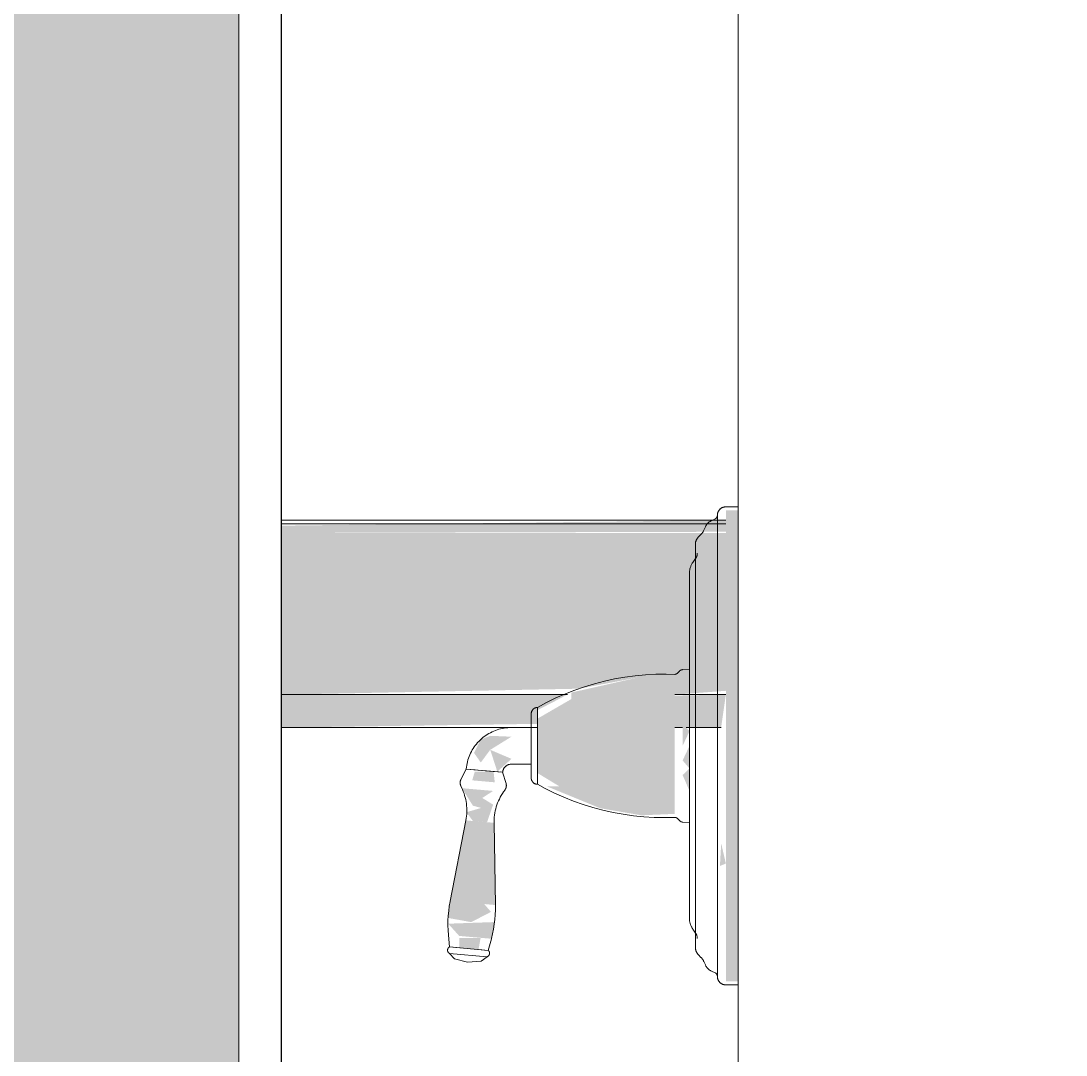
# Model space of a CAD drawing. Header units: inches. Extents: x -23034 to -8448, y -290 to 853.
# Drawn here: x -18812.14 to -18796.84, y 43.47 to 58.61 of the extents above; entities that cross this region are included whole.
import ezdxf

# ---------------------------------------------------------------- set-up
doc = ezdxf.new("R2010")
doc.units = ezdxf.units.IN
doc.header["$MEASUREMENT"] = 0
for name, color, linetype, lineweight in [('A-WALL', 113, 'Continuous', 9), ('A-WALL-PATT', 111, 'Continuous', 25), ('I-WALL', 2, 'Continuous', 9), ('P-SANR-FIXT', 6, 'Continuous', 9), ('S-BEAM', 12, 'Continuous', 9)]:
    doc.layers.add(name, color=color, linetype=linetype, lineweight=lineweight)

# ---------------------------------------------------------------- blocks, each defined once
blk = doc.blocks.new('Shower-Kohler-Devonshire-T396_4X - Oil Rubbed Bronze-V57-Section 8')
at = {"layer": 'P-SANR-FIXT'}
for points in [[(-25649.01, 48), (-25648.828, 48), (-25648.828, 51.447), (-25649.01, 51.447), (-25649.01, 48.413)], [(-25649.063, 49.187), (-25649.01, 49.723), (-25649.097, 49.759), (-25649.064, 49.197)], [(-25650.797, 48), (-25649.759, 48), (-25649.759, 48.996), (-25650.286, 49.003), (-25651.271, 48.781), (-25651.271, 48.686), (-25651.768, 48.398), (-25651.768, 48), (-25651.202, 48)], [(-25650.244, 46.983), (-25649.759, 47.004), (-25649.759, 48), (-25651.768, 48), (-25651.768, 47.602), (-25651.449, 47.408), (-25651.633, 47.408), (-25650.848, 47.086)], [(-25649.01, 44.553), (-25648.828, 44.553), (-25648.828, 48), (-25649.01, 48), (-25649.01, 44.969)], [(-25652.393, 47.466), (-25652.411, 47.626), (-25652.686, 47.623), (-25652.723, 47.495)], [(-25652.506, 46.882), (-25652.417, 47.139), (-25652.576, 47.237), (-25652.417, 47.34), (-25652.874, 47.38), (-25652.713, 47.124), (-25652.592, 47.091), (-25652.808, 47.028), (-25652.713, 46.9), (-25652.548, 46.886)], [(-25652.382, 45.669), (-25652.403, 46.873), (-25652.817, 46.909), (-25653.046, 45.727), (-25652.548, 45.684)], [(-25649.097, 46.241), (-25649.01, 46.277), (-25649.078, 46.571)], [(-25652.631, 45.018), (-25652.6, 45.189), (-25652.914, 45.189), (-25652.914, 45.043), (-25652.738, 45.027)]]:
    blk.add_hatch(color=50, dxfattribs=at).paths.add_polyline_path(points, flags=0)
h = blk.add_hatch(color=50, dxfattribs=at)
h.paths.add_polyline_path([(-25649.643, 48.328), (-25649.542, 48.43), (-25649.643, 48.656)], flags=0)
h.paths.add_polyline_path([(-25649.643, 48), (-25649.542, 48.215), (-25649.643, 48.328)], flags=0)
h = blk.add_hatch(color=50, dxfattribs=at)
h.paths.add_polyline_path([(-25652.459, 47.942), (-25652.149, 48.134), (-25652.459, 48.147), (-25652.598, 48.093), (-25652.696, 47.896), (-25652.598, 47.756), (-25652.494, 47.896)], flags=0)
h.paths.add_polyline_path([(-25652.356, 47.622), (-25652.149, 47.81), (-25652.459, 47.942), (-25652.393, 47.737)], flags=0)
h = blk.add_hatch(color=50, dxfattribs=at)
h.paths.add_polyline_path([(-25649.542, 47.339), (-25649.542, 47.669), (-25649.643, 47.573)], flags=0)
h.paths.add_polyline_path([(-25649.542, 47.669), (-25649.542, 48), (-25649.643, 47.786)], flags=0)
h = blk.add_hatch(color=50, dxfattribs=at)
h.paths.add_polyline_path([(-25652.738, 45.419), (-25652.448, 45.569), (-25652.548, 45.684), (-25653.046, 45.727), (-25653.077, 45.48), (-25652.88, 45.445)], flags=0)
h.paths.add_polyline_path([(-25652.443, 45.176), (-25652.395, 45.42), (-25653.075, 45.396), (-25652.914, 45.217), (-25652.6, 45.189)], flags=0)
at = {"layer": 'P-SANR-FIXT', "color": 250}
for p, q in [((-25648.828, 51.5), (-25649.01, 51.5)), ((-25649.168, 51.322), (-25649.222, 51.297)), ((-25649.31, 51.207), (-25649.331, 51.159)), ((-25649.374, 51.097), (-25649.412, 51.059)), ((-25649.453, 50.743), (-25649.493, 50.685)), ((-25649.542, 49.125), (-25649.643, 49.116)), ((-25649.691, 49.093), (-25649.723, 49.061)), ((-25651.768, 48), (-25651.768, 48.563)), ((-25651.859, 48.268), (-25652.149, 48.268)), ((-25651.859, 48), (-25651.859, 48.268)), ((-25651.859, 48.268), (-25651.859, 48)), ((-25651.859, 48), (-25651.859, 47.732)), ((-25651.859, 47.732), (-25651.859, 48)), ((-25651.768, 47.437), (-25651.768, 48)), ((-25649.542, 48), (-25649.542, 48)), ((-25649.542, 48), (-25649.542, 47.339)), ((-25652.811, 47.661), (-25652.889, 47.509)), ((-25652.811, 47.661), (-25652.678, 47.65)), ((-25652.356, 47.622), (-25652.811, 47.661)), ((-25652.678, 47.65), (-25652.811, 47.661)), ((-25652.811, 47.661), (-25652.278, 47.615)), ((-25652.411, 47.626), (-25652.356, 47.622)), ((-25652.278, 47.615), (-25652.411, 47.626)), ((-25652.313, 47.618), (-25652.277, 47.615)), ((-25652.277, 47.615), (-25652.313, 47.618)), ((-25652.228, 47.451), (-25652.278, 47.615)), ((-25652.149, 47.732), (-25651.859, 47.732)), ((-25652.89, 47.414), (-25652.874, 47.38)), ((-25652.264, 47.327), (-25652.243, 47.357)), ((-25652.817, 46.909), (-25653.046, 45.727)), ((-25652.382, 45.669), (-25652.403, 46.873)), ((-25649.723, 46.939), (-25649.691, 46.907)), ((-25649.643, 46.884), (-25649.542, 46.875)), ((-25649.493, 45.315), (-25649.453, 45.257)), ((-25653.072, 45.23), (-25653.056, 45.055)), ((-25652.489, 45.006), (-25652.443, 45.176)), ((-25652.914, 45.043), (-25653.056, 45.055)), ((-25653.056, 45.055), (-25652.489, 45.006)), ((-25652.489, 45.006), (-25652.631, 45.018)), ((-25652.506, 44.913), (-25653.056, 44.961)), ((-25653.056, 44.961), (-25652.506, 44.913)), ((-25649.412, 44.941), (-25649.374, 44.903)), ((-25649.331, 44.841), (-25649.31, 44.793)), ((-25649.222, 44.703), (-25649.168, 44.678)), ((-25649.01, 44.5), (-25648.828, 44.5))]:
    blk.add_line(p, q, dxfattribs=at)
at = {"layer": 'P-SANR-FIXT', "color": 250, "flags": 128}
for points in [[(-25649.134, 51.377), (-25649.134, 51.382), (-25649.133, 51.387), (-25649.133, 51.392), (-25649.132, 51.396), (-25649.131, 51.401), (-25649.13, 51.406), (-25649.129, 51.411), (-25649.127, 51.416), (-25649.126, 51.42), (-25649.124, 51.425), (-25649.122, 51.429), (-25649.12, 51.434), (-25649.117, 51.438), (-25649.115, 51.442), (-25649.112, 51.446), (-25649.109, 51.45), (-25649.106, 51.454), (-25649.103, 51.458), (-25649.1, 51.462), (-25649.096, 51.465), (-25649.093, 51.469), (-25649.089, 51.472), (-25649.085, 51.475), (-25649.081, 51.478), (-25649.077, 51.48), (-25649.073, 51.483), (-25649.069, 51.485), (-25649.064, 51.488), (-25649.06, 51.49), (-25649.055, 51.492), (-25649.05, 51.493), (-25649.046, 51.495), (-25649.041, 51.496), (-25649.036, 51.497), (-25649.031, 51.498), (-25649.027, 51.499), (-25649.022, 51.499), (-25649.017, 51.5), (-25649.012, 51.5), (-25649.01, 51.5)], [(-25649.31, 51.207), (-25649.307, 51.214), (-25649.303, 51.22), (-25649.3, 51.226), (-25649.296, 51.232), (-25649.292, 51.238), (-25649.288, 51.244), (-25649.283, 51.25), (-25649.278, 51.255), (-25649.273, 51.261), (-25649.268, 51.266), (-25649.263, 51.27), (-25649.257, 51.275), (-25649.252, 51.279), (-25649.246, 51.284), (-25649.24, 51.287), (-25649.233, 51.291), (-25649.227, 51.294), (-25649.222, 51.297)], [(-25649.168, 51.322), (-25649.166, 51.323), (-25649.164, 51.324), (-25649.162, 51.326), (-25649.16, 51.327), (-25649.158, 51.328), (-25649.156, 51.33), (-25649.154, 51.331), (-25649.152, 51.333), (-25649.151, 51.335), (-25649.149, 51.337), (-25649.147, 51.338), (-25649.146, 51.34), (-25649.145, 51.342), (-25649.143, 51.344), (-25649.142, 51.346), (-25649.141, 51.348), (-25649.14, 51.351), (-25649.139, 51.353), (-25649.138, 51.355), (-25649.137, 51.357), (-25649.136, 51.36), (-25649.136, 51.362), (-25649.135, 51.364), (-25649.135, 51.367), (-25649.134, 51.369), (-25649.134, 51.371), (-25649.134, 51.374), (-25649.134, 51.376), (-25649.134, 51.377)], [(-25649.134, 48), (-25649.134, 48.135), (-25649.134, 48.27), (-25649.134, 48.404), (-25649.134, 48.538), (-25649.134, 48.671), (-25649.134, 48.803), (-25649.134, 48.933), (-25649.134, 49.062), (-25649.134, 49.19), (-25649.134, 49.315), (-25649.134, 49.438), (-25649.134, 49.559), (-25649.134, 49.678), (-25649.134, 49.794), (-25649.134, 49.907), (-25649.134, 50.017), (-25649.134, 50.123), (-25649.134, 50.227), (-25649.134, 50.326), (-25649.134, 50.422), (-25649.134, 50.515), (-25649.134, 50.603), (-25649.134, 50.687), (-25649.134, 50.766), (-25649.134, 50.841), (-25649.134, 50.912), (-25649.134, 50.978), (-25649.134, 51.039), (-25649.134, 51.096), (-25649.134, 51.147), (-25649.134, 51.194), (-25649.134, 51.235), (-25649.134, 51.271), (-25649.134, 51.302), (-25649.134, 51.328), (-25649.134, 51.348), (-25649.134, 51.363), (-25649.134, 51.372), (-25649.134, 51.377), (-25649.134, 51.377)], [(-25649.134, 51.377), (-25649.134, 51.374), (-25649.134, 51.366), (-25649.134, 51.353), (-25649.134, 51.334), (-25649.134, 51.309), (-25649.134, 51.28), (-25649.134, 51.245), (-25649.134, 51.205), (-25649.134, 51.16), (-25649.134, 51.11), (-25649.134, 51.055), (-25649.134, 50.995), (-25649.134, 50.93), (-25649.134, 50.861), (-25649.134, 50.787), (-25649.134, 50.709), (-25649.134, 50.626), (-25649.134, 50.539), (-25649.134, 50.448), (-25649.134, 50.353), (-25649.134, 50.254), (-25649.134, 50.152), (-25649.134, 50.046), (-25649.134, 49.937), (-25649.134, 49.824), (-25649.134, 49.709), (-25649.134, 49.592), (-25649.134, 49.471), (-25649.134, 49.348), (-25649.134, 49.224), (-25649.134, 49.097), (-25649.134, 48.968), (-25649.134, 48.838), (-25649.134, 48.707), (-25649.134, 48.574), (-25649.134, 48.44), (-25649.134, 48.306), (-25649.134, 48.171), (-25649.134, 48.036), (-25649.134, 48)], [(-25649.374, 51.097), (-25649.368, 51.103), (-25649.363, 51.109), (-25649.357, 51.116), (-25649.352, 51.122), (-25649.348, 51.129), (-25649.343, 51.136), (-25649.339, 51.143), (-25649.335, 51.15), (-25649.332, 51.158), (-25649.331, 51.159)], [(-25649.455, 50.957), (-25649.454, 50.962), (-25649.454, 50.968), (-25649.453, 50.974), (-25649.453, 50.98), (-25649.452, 50.985), (-25649.45, 50.991), (-25649.449, 50.996), (-25649.447, 51.002), (-25649.445, 51.007), (-25649.443, 51.013), (-25649.441, 51.018), (-25649.438, 51.023), (-25649.435, 51.028), (-25649.432, 51.033), (-25649.429, 51.038), (-25649.426, 51.043), (-25649.422, 51.047), (-25649.419, 51.052), (-25649.415, 51.056), (-25649.412, 51.059)], [(-25649.455, 50.957), (-25649.455, 50.954), (-25649.455, 50.947), (-25649.455, 50.935), (-25649.455, 50.919), (-25649.455, 50.898), (-25649.455, 50.872), (-25649.455, 50.841), (-25649.455, 50.806), (-25649.455, 50.767), (-25649.455, 50.723), (-25649.455, 50.675), (-25649.455, 50.622), (-25649.455, 50.566), (-25649.455, 50.505), (-25649.455, 50.44), (-25649.455, 50.371), (-25649.455, 50.299), (-25649.455, 50.223), (-25649.455, 50.143), (-25649.455, 50.06), (-25649.455, 49.973), (-25649.455, 49.884), (-25649.455, 49.791), (-25649.455, 49.696), (-25649.455, 49.597), (-25649.455, 49.497), (-25649.455, 49.393), (-25649.455, 49.288), (-25649.455, 49.181), (-25649.455, 49.071), (-25649.455, 48.96), (-25649.455, 48.848), (-25649.455, 48.734), (-25649.455, 48.619), (-25649.455, 48.503), (-25649.455, 48.386), (-25649.455, 48.268), (-25649.455, 48.15), (-25649.455, 48.032), (-25649.455, 48)], [(-25649.455, 48), (-25649.455, 48.118), (-25649.455, 48.236), (-25649.455, 48.354), (-25649.455, 48.471), (-25649.455, 48.587), (-25649.455, 48.703), (-25649.455, 48.817), (-25649.455, 48.93), (-25649.455, 49.041), (-25649.455, 49.151), (-25649.455, 49.259), (-25649.455, 49.365), (-25649.455, 49.469), (-25649.455, 49.57), (-25649.455, 49.669), (-25649.455, 49.766), (-25649.455, 49.859), (-25649.455, 49.949), (-25649.455, 50.037), (-25649.455, 50.121), (-25649.455, 50.202), (-25649.455, 50.279), (-25649.455, 50.352), (-25649.455, 50.422), (-25649.455, 50.488), (-25649.455, 50.55), (-25649.455, 50.608), (-25649.455, 50.661), (-25649.455, 50.711), (-25649.455, 50.756), (-25649.455, 50.796), (-25649.455, 50.832), (-25649.455, 50.864), (-25649.455, 50.891), (-25649.455, 50.913), (-25649.455, 50.931), (-25649.455, 50.944), (-25649.455, 50.953), (-25649.455, 50.956)], [(-25649.453, 50.743), (-25649.45, 50.747), (-25649.447, 50.752), (-25649.444, 50.757), (-25649.442, 50.762), (-25649.439, 50.767), (-25649.437, 50.772), (-25649.435, 50.778), (-25649.434, 50.783), (-25649.432, 50.788), (-25649.431, 50.794), (-25649.43, 50.799), (-25649.429, 50.805), (-25649.428, 50.811), (-25649.428, 50.816), (-25649.428, 50.822), (-25649.428, 50.823)], [(-25649.542, 50.53), (-25649.542, 50.541), (-25649.541, 50.551), (-25649.54, 50.562), (-25649.539, 50.573), (-25649.537, 50.584), (-25649.535, 50.594), (-25649.532, 50.605), (-25649.529, 50.615), (-25649.525, 50.625), (-25649.521, 50.635), (-25649.517, 50.645), (-25649.512, 50.655), (-25649.507, 50.664), (-25649.501, 50.674), (-25649.495, 50.683), (-25649.493, 50.685)], [(-25649.542, 48), (-25649.542, 48.101), (-25649.542, 48.202), (-25649.542, 48.303), (-25649.542, 48.403), (-25649.542, 48.503), (-25649.542, 48.601), (-25649.542, 48.699), (-25649.542, 48.796), (-25649.542, 48.891), (-25649.542, 48.985), (-25649.542, 49.078), (-25649.542, 49.168), (-25649.542, 49.257), (-25649.542, 49.344), (-25649.542, 49.428), (-25649.542, 49.511), (-25649.542, 49.591), (-25649.542, 49.668), (-25649.542, 49.743), (-25649.542, 49.815), (-25649.542, 49.884), (-25649.542, 49.95), (-25649.542, 50.013), (-25649.542, 50.072), (-25649.542, 50.129), (-25649.542, 50.182), (-25649.542, 50.231), (-25649.542, 50.277), (-25649.542, 50.319), (-25649.542, 50.358), (-25649.542, 50.393), (-25649.542, 50.423), (-25649.542, 50.451), (-25649.542, 50.474), (-25649.542, 50.493), (-25649.542, 50.508), (-25649.542, 50.519), (-25649.542, 50.526), (-25649.542, 50.53)], [(-25649.542, 50.53), (-25649.542, 50.528), (-25649.542, 50.522), (-25649.542, 50.512), (-25649.542, 50.497), (-25649.542, 50.479), (-25649.542, 50.457), (-25649.542, 50.431), (-25649.542, 50.401), (-25649.542, 50.368), (-25649.542, 50.33), (-25649.542, 50.289), (-25649.542, 50.244), (-25649.542, 50.195), (-25649.542, 50.143), (-25649.542, 50.088), (-25649.542, 50.029), (-25649.542, 49.967), (-25649.542, 49.902), (-25649.542, 49.834), (-25649.542, 49.762), (-25649.542, 49.688), (-25649.542, 49.612), (-25649.542, 49.533), (-25649.542, 49.451), (-25649.542, 49.367), (-25649.542, 49.281), (-25649.542, 49.192), (-25649.542, 49.102), (-25649.542, 49.01), (-25649.542, 48.917), (-25649.542, 48.822), (-25649.542, 48.725), (-25649.542, 48.628), (-25649.542, 48.529), (-25649.542, 48.43), (-25649.542, 48.33), (-25649.542, 48.229), (-25649.542, 48.128), (-25649.542, 48.027), (-25649.542, 48)], [(-25651.768, 48.563), (-25651.634, 48.635), (-25651.499, 48.701), (-25651.36, 48.762), (-25651.219, 48.817), (-25651.077, 48.866), (-25650.932, 48.91), (-25650.785, 48.948), (-25650.638, 48.98), (-25650.489, 49.006), (-25650.339, 49.026), (-25650.188, 49.04), (-25650.037, 49.048), (-25649.886, 49.05), (-25649.759, 49.047)], [(-25649.759, 49.047), (-25649.757, 49.047), (-25649.755, 49.047), (-25649.753, 49.047), (-25649.751, 49.048), (-25649.749, 49.048), (-25649.748, 49.048), (-25649.746, 49.049), (-25649.744, 49.049), (-25649.742, 49.05), (-25649.74, 49.05), (-25649.739, 49.051), (-25649.737, 49.052), (-25649.735, 49.053), (-25649.733, 49.054), (-25649.732, 49.055), (-25649.73, 49.056), (-25649.729, 49.057), (-25649.727, 49.058), (-25649.726, 49.059), (-25649.724, 49.06), (-25649.723, 49.061)], [(-25649.691, 49.093), (-25649.689, 49.095), (-25649.687, 49.097), (-25649.684, 49.099), (-25649.682, 49.101), (-25649.679, 49.103), (-25649.677, 49.105), (-25649.674, 49.106), (-25649.671, 49.108), (-25649.668, 49.109), (-25649.665, 49.11), (-25649.663, 49.111), (-25649.66, 49.112), (-25649.657, 49.113), (-25649.653, 49.114), (-25649.65, 49.115), (-25649.647, 49.115), (-25649.644, 49.116), (-25649.643, 49.116)], [(-25651.859, 48.471), (-25651.859, 48.475), (-25651.858, 48.479), (-25651.858, 48.482), (-25651.858, 48.486), (-25651.857, 48.49), (-25651.856, 48.493), (-25651.855, 48.497), (-25651.854, 48.5), (-25651.853, 48.504), (-25651.852, 48.507), (-25651.85, 48.51), (-25651.848, 48.514), (-25651.847, 48.517), (-25651.845, 48.52), (-25651.843, 48.523), (-25651.841, 48.526), (-25651.838, 48.529), (-25651.836, 48.532), (-25651.834, 48.535), (-25651.831, 48.537), (-25651.828, 48.54), (-25651.826, 48.542), (-25651.823, 48.544), (-25651.82, 48.546), (-25651.817, 48.549), (-25651.814, 48.55), (-25651.81, 48.552), (-25651.807, 48.554), (-25651.804, 48.555), (-25651.8, 48.557), (-25651.797, 48.558), (-25651.793, 48.559), (-25651.79, 48.56), (-25651.786, 48.561), (-25651.783, 48.562), (-25651.779, 48.562), (-25651.775, 48.563), (-25651.772, 48.563), (-25651.768, 48.563), (-25651.768, 48.563)], [(-25651.859, 48), (-25651.859, 48.019), (-25651.859, 48.038), (-25651.859, 48.056), (-25651.859, 48.075), (-25651.859, 48.094), (-25651.859, 48.112), (-25651.859, 48.13), (-25651.859, 48.148), (-25651.859, 48.166), (-25651.859, 48.184), (-25651.859, 48.201), (-25651.859, 48.218), (-25651.859, 48.234), (-25651.859, 48.25), (-25651.859, 48.266), (-25651.859, 48.282), (-25651.859, 48.296), (-25651.859, 48.311), (-25651.859, 48.325), (-25651.859, 48.338), (-25651.859, 48.351), (-25651.859, 48.363), (-25651.859, 48.375), (-25651.859, 48.386), (-25651.859, 48.397), (-25651.859, 48.407), (-25651.859, 48.416), (-25651.859, 48.424), (-25651.859, 48.432), (-25651.859, 48.439), (-25651.859, 48.446), (-25651.859, 48.452), (-25651.859, 48.457), (-25651.859, 48.461), (-25651.859, 48.465), (-25651.859, 48.467), (-25651.859, 48.47), (-25651.859, 48.471), (-25651.859, 48.471)], [(-25651.859, 48.471), (-25651.859, 48.471), (-25651.859, 48.47), (-25651.859, 48.468), (-25651.859, 48.465), (-25651.859, 48.462), (-25651.859, 48.458), (-25651.859, 48.453), (-25651.859, 48.448), (-25651.859, 48.441), (-25651.859, 48.434), (-25651.859, 48.427), (-25651.859, 48.418), (-25651.859, 48.409), (-25651.859, 48.399), (-25651.859, 48.389), (-25651.859, 48.378), (-25651.859, 48.367), (-25651.859, 48.354), (-25651.859, 48.342), (-25651.859, 48.328), (-25651.859, 48.315), (-25651.859, 48.3), (-25651.859, 48.286), (-25651.859, 48.27), (-25651.859, 48.255), (-25651.859, 48.239), (-25651.859, 48.222), (-25651.859, 48.205), (-25651.859, 48.188), (-25651.859, 48.171), (-25651.859, 48.153), (-25651.859, 48.135), (-25651.859, 48.117), (-25651.859, 48.099), (-25651.859, 48.08), (-25651.859, 48.061), (-25651.859, 48.043), (-25651.859, 48.024), (-25651.859, 48.005), (-25651.859, 48)], [(-25652.149, 48.268), (-25652.176, 48.267), (-25652.203, 48.266), (-25652.229, 48.263), (-25652.255, 48.26), (-25652.281, 48.255), (-25652.307, 48.249), (-25652.333, 48.242), (-25652.358, 48.234), (-25652.383, 48.225), (-25652.408, 48.216), (-25652.432, 48.205), (-25652.456, 48.193), (-25652.48, 48.18), (-25652.502, 48.167), (-25652.525, 48.152), (-25652.546, 48.137), (-25652.567, 48.12), (-25652.588, 48.103), (-25652.607, 48.085), (-25652.626, 48.066), (-25652.644, 48.047), (-25652.662, 48.027), (-25652.678, 48.006), (-25652.694, 47.985), (-25652.709, 47.963), (-25652.722, 47.94), (-25652.735, 47.917), (-25652.747, 47.893), (-25652.759, 47.869), (-25652.769, 47.844), (-25652.778, 47.819), (-25652.786, 47.794), (-25652.793, 47.768), (-25652.799, 47.743), (-25652.804, 47.716), (-25652.808, 47.69), (-25652.811, 47.664), (-25652.811, 47.661)], [(-25651.859, 48), (-25651.859, 47.981), (-25651.859, 47.962), (-25651.859, 47.944), (-25651.859, 47.925), (-25651.859, 47.906), (-25651.859, 47.888), (-25651.859, 47.87), (-25651.859, 47.852), (-25651.859, 47.834), (-25651.859, 47.816), (-25651.859, 47.799), (-25651.859, 47.782), (-25651.859, 47.766), (-25651.859, 47.75), (-25651.859, 47.734), (-25651.859, 47.718), (-25651.859, 47.704), (-25651.859, 47.689), (-25651.859, 47.675), (-25651.859, 47.662), (-25651.859, 47.649), (-25651.859, 47.637), (-25651.859, 47.625), (-25651.859, 47.614), (-25651.859, 47.603), (-25651.859, 47.593), (-25651.859, 47.584), (-25651.859, 47.576), (-25651.859, 47.568), (-25651.859, 47.561), (-25651.859, 47.554), (-25651.859, 47.548), (-25651.859, 47.543), (-25651.859, 47.539), (-25651.859, 47.535), (-25651.859, 47.533), (-25651.859, 47.53), (-25651.859, 47.529), (-25651.859, 47.529)], [(-25651.859, 47.529), (-25651.859, 47.529), (-25651.859, 47.53), (-25651.859, 47.532), (-25651.859, 47.535), (-25651.859, 47.538), (-25651.859, 47.542), (-25651.859, 47.547), (-25651.859, 47.552), (-25651.859, 47.559), (-25651.859, 47.566), (-25651.859, 47.573), (-25651.859, 47.582), (-25651.859, 47.591), (-25651.859, 47.601), (-25651.859, 47.611), (-25651.859, 47.622), (-25651.859, 47.633), (-25651.859, 47.646), (-25651.859, 47.658), (-25651.859, 47.672), (-25651.859, 47.685), (-25651.859, 47.7), (-25651.859, 47.714), (-25651.859, 47.73), (-25651.859, 47.745), (-25651.859, 47.761), (-25651.859, 47.778), (-25651.859, 47.795), (-25651.859, 47.812), (-25651.859, 47.829), (-25651.859, 47.847), (-25651.859, 47.865), (-25651.859, 47.883), (-25651.859, 47.901), (-25651.859, 47.92), (-25651.859, 47.939), (-25651.859, 47.957), (-25651.859, 47.976), (-25651.859, 47.995), (-25651.859, 48)], [(-25649.542, 48), (-25649.542, 47.899), (-25649.542, 47.798), (-25649.542, 47.697), (-25649.542, 47.597), (-25649.542, 47.497), (-25649.542, 47.399), (-25649.542, 47.301), (-25649.542, 47.204), (-25649.542, 47.109), (-25649.542, 47.015), (-25649.542, 46.922), (-25649.542, 46.832), (-25649.542, 46.743), (-25649.542, 46.656), (-25649.542, 46.572), (-25649.542, 46.489), (-25649.542, 46.409), (-25649.542, 46.332), (-25649.542, 46.257), (-25649.542, 46.185), (-25649.542, 46.116), (-25649.542, 46.05), (-25649.542, 45.987), (-25649.542, 45.928), (-25649.542, 45.871), (-25649.542, 45.818), (-25649.542, 45.769), (-25649.542, 45.723), (-25649.542, 45.681), (-25649.542, 45.642), (-25649.542, 45.607), (-25649.542, 45.577), (-25649.542, 45.549), (-25649.542, 45.526), (-25649.542, 45.507), (-25649.542, 45.492), (-25649.542, 45.481), (-25649.542, 45.474), (-25649.542, 45.47)], [(-25649.455, 48), (-25649.455, 47.882), (-25649.455, 47.764), (-25649.455, 47.646), (-25649.455, 47.529), (-25649.455, 47.413), (-25649.455, 47.297), (-25649.455, 47.183), (-25649.455, 47.07), (-25649.455, 46.959), (-25649.455, 46.849), (-25649.455, 46.741), (-25649.455, 46.635), (-25649.455, 46.531), (-25649.455, 46.43), (-25649.455, 46.331), (-25649.455, 46.234), (-25649.455, 46.141), (-25649.455, 46.051), (-25649.455, 45.963), (-25649.455, 45.879), (-25649.455, 45.798), (-25649.455, 45.721), (-25649.455, 45.648), (-25649.455, 45.578), (-25649.455, 45.512), (-25649.455, 45.45), (-25649.455, 45.392), (-25649.455, 45.339), (-25649.455, 45.289), (-25649.455, 45.244), (-25649.455, 45.204), (-25649.455, 45.168), (-25649.455, 45.136), (-25649.455, 45.109), (-25649.455, 45.087), (-25649.455, 45.069), (-25649.455, 45.056), (-25649.455, 45.047), (-25649.455, 45.044)], [(-25649.455, 45.043), (-25649.455, 45.046), (-25649.455, 45.053), (-25649.455, 45.065), (-25649.455, 45.081), (-25649.455, 45.102), (-25649.455, 45.128), (-25649.455, 45.159), (-25649.455, 45.194), (-25649.455, 45.233), (-25649.455, 45.277), (-25649.455, 45.325), (-25649.455, 45.378), (-25649.455, 45.434), (-25649.455, 45.495), (-25649.455, 45.56), (-25649.455, 45.629), (-25649.455, 45.701), (-25649.455, 45.777), (-25649.455, 45.857), (-25649.455, 45.94), (-25649.455, 46.027), (-25649.455, 46.116), (-25649.455, 46.209), (-25649.455, 46.304), (-25649.455, 46.403), (-25649.455, 46.503), (-25649.455, 46.607), (-25649.455, 46.712), (-25649.455, 46.819), (-25649.455, 46.929), (-25649.455, 47.04), (-25649.455, 47.152), (-25649.455, 47.266), (-25649.455, 47.381), (-25649.455, 47.497), (-25649.455, 47.614), (-25649.455, 47.732), (-25649.455, 47.85), (-25649.455, 47.968), (-25649.455, 48)], [(-25649.134, 48), (-25649.134, 47.865), (-25649.134, 47.73), (-25649.134, 47.596), (-25649.134, 47.462), (-25649.134, 47.329), (-25649.134, 47.197), (-25649.134, 47.067), (-25649.134, 46.938), (-25649.134, 46.81), (-25649.134, 46.685), (-25649.134, 46.562), (-25649.134, 46.441), (-25649.134, 46.322), (-25649.134, 46.206), (-25649.134, 46.093), (-25649.134, 45.983), (-25649.134, 45.877), (-25649.134, 45.773), (-25649.134, 45.674), (-25649.134, 45.578), (-25649.134, 45.485), (-25649.134, 45.397), (-25649.134, 45.313), (-25649.134, 45.234), (-25649.134, 45.159), (-25649.134, 45.088), (-25649.134, 45.022), (-25649.134, 44.961), (-25649.134, 44.904), (-25649.134, 44.853), (-25649.134, 44.806), (-25649.134, 44.765), (-25649.134, 44.729), (-25649.134, 44.698), (-25649.134, 44.672), (-25649.134, 44.652), (-25649.134, 44.637), (-25649.134, 44.628), (-25649.134, 44.623), (-25649.134, 44.623)], [(-25649.134, 44.623), (-25649.134, 44.626), (-25649.134, 44.634), (-25649.134, 44.647), (-25649.134, 44.666), (-25649.134, 44.691), (-25649.134, 44.72), (-25649.134, 44.755), (-25649.134, 44.795), (-25649.134, 44.84), (-25649.134, 44.89), (-25649.134, 44.945), (-25649.134, 45.005), (-25649.134, 45.07), (-25649.134, 45.139), (-25649.134, 45.213), (-25649.134, 45.291), (-25649.134, 45.374), (-25649.134, 45.461), (-25649.134, 45.552), (-25649.134, 45.647), (-25649.134, 45.746), (-25649.134, 45.848), (-25649.134, 45.954), (-25649.134, 46.063), (-25649.134, 46.176), (-25649.134, 46.291), (-25649.134, 46.408), (-25649.134, 46.529), (-25649.134, 46.652), (-25649.134, 46.776), (-25649.134, 46.903), (-25649.134, 47.032), (-25649.134, 47.162), (-25649.134, 47.293), (-25649.134, 47.426), (-25649.134, 47.56), (-25649.134, 47.694), (-25649.134, 47.829), (-25649.134, 47.964), (-25649.134, 48)], [(-25652.277, 47.615), (-25652.277, 47.62), (-25652.276, 47.625), (-25652.275, 47.63), (-25652.274, 47.635), (-25652.273, 47.64), (-25652.271, 47.645), (-25652.269, 47.65), (-25652.267, 47.654), (-25652.265, 47.659), (-25652.263, 47.664), (-25652.26, 47.668), (-25652.258, 47.673), (-25652.255, 47.677), (-25652.252, 47.681), (-25652.249, 47.685), (-25652.245, 47.689), (-25652.242, 47.693), (-25652.238, 47.696), (-25652.234, 47.7), (-25652.231, 47.703), (-25652.226, 47.706), (-25652.222, 47.709), (-25652.218, 47.712), (-25652.214, 47.715), (-25652.209, 47.717), (-25652.205, 47.72), (-25652.2, 47.722), (-25652.195, 47.724), (-25652.19, 47.725), (-25652.185, 47.727), (-25652.18, 47.728), (-25652.175, 47.729), (-25652.17, 47.73), (-25652.165, 47.731), (-25652.16, 47.732), (-25652.155, 47.732), (-25652.15, 47.732), (-25652.149, 47.732)], [(-25652.89, 47.414), (-25652.892, 47.418), (-25652.894, 47.422), (-25652.895, 47.426), (-25652.896, 47.43), (-25652.897, 47.434), (-25652.898, 47.439), (-25652.899, 47.443), (-25652.9, 47.447), (-25652.9, 47.452), (-25652.9, 47.456), (-25652.9, 47.46), (-25652.9, 47.465), (-25652.9, 47.469), (-25652.9, 47.473), (-25652.899, 47.477), (-25652.898, 47.482), (-25652.897, 47.486), (-25652.896, 47.49), (-25652.895, 47.494), (-25652.893, 47.498), (-25652.892, 47.502), (-25652.89, 47.506), (-25652.889, 47.509)], [(-25652.228, 47.451), (-25652.227, 47.447), (-25652.226, 47.443), (-25652.225, 47.439), (-25652.224, 47.434), (-25652.224, 47.43), (-25652.223, 47.426), (-25652.223, 47.421), (-25652.223, 47.417), (-25652.223, 47.413), (-25652.224, 47.408), (-25652.224, 47.404), (-25652.225, 47.4), (-25652.226, 47.396), (-25652.227, 47.391), (-25652.228, 47.387), (-25652.229, 47.383), (-25652.231, 47.379), (-25652.233, 47.375), (-25652.235, 47.371), (-25652.237, 47.367), (-25652.239, 47.364), (-25652.241, 47.36), (-25652.243, 47.357)], [(-25651.768, 47.437), (-25651.771, 47.437), (-25651.775, 47.437), (-25651.779, 47.438), (-25651.782, 47.438), (-25651.786, 47.439), (-25651.789, 47.44), (-25651.793, 47.441), (-25651.796, 47.442), (-25651.8, 47.443), (-25651.803, 47.444), (-25651.807, 47.446), (-25651.81, 47.448), (-25651.813, 47.449), (-25651.816, 47.451), (-25651.819, 47.453), (-25651.822, 47.455), (-25651.825, 47.458), (-25651.828, 47.46), (-25651.831, 47.462), (-25651.833, 47.465), (-25651.836, 47.468), (-25651.838, 47.471), (-25651.84, 47.473), (-25651.842, 47.476), (-25651.844, 47.479), (-25651.846, 47.483), (-25651.848, 47.486), (-25651.85, 47.489), (-25651.851, 47.492), (-25651.853, 47.496), (-25651.854, 47.499), (-25651.855, 47.503), (-25651.856, 47.506), (-25651.857, 47.51), (-25651.858, 47.513), (-25651.858, 47.517), (-25651.858, 47.521), (-25651.859, 47.524), (-25651.859, 47.528), (-25651.859, 47.529)], [(-25649.759, 46.953), (-25649.91, 46.95), (-25650.061, 46.953), (-25650.212, 46.962), (-25650.363, 46.977), (-25650.512, 46.998), (-25650.661, 47.025), (-25650.809, 47.058), (-25650.955, 47.097), (-25651.099, 47.141), (-25651.242, 47.192), (-25651.382, 47.248), (-25651.52, 47.309), (-25651.656, 47.376), (-25651.768, 47.437)], [(-25652.817, 46.909), (-25652.811, 46.939), (-25652.807, 46.97), (-25652.804, 47), (-25652.803, 47.031), (-25652.802, 47.062), (-25652.803, 47.093), (-25652.805, 47.123), (-25652.809, 47.154), (-25652.813, 47.184), (-25652.819, 47.214), (-25652.826, 47.244), (-25652.834, 47.274), (-25652.843, 47.303), (-25652.854, 47.332), (-25652.865, 47.36), (-25652.874, 47.38)], [(-25652.264, 47.327), (-25652.281, 47.301), (-25652.297, 47.275), (-25652.312, 47.248), (-25652.326, 47.221), (-25652.339, 47.193), (-25652.351, 47.165), (-25652.361, 47.136), (-25652.371, 47.107), (-25652.379, 47.077), (-25652.386, 47.047), (-25652.392, 47.017), (-25652.396, 46.987), (-25652.4, 46.956), (-25652.402, 46.925), (-25652.403, 46.895), (-25652.403, 46.873)], [(-25649.542, 45.47), (-25649.542, 45.472), (-25649.542, 45.478), (-25649.542, 45.488), (-25649.542, 45.503), (-25649.542, 45.521), (-25649.542, 45.543), (-25649.542, 45.569), (-25649.542, 45.599), (-25649.542, 45.632), (-25649.542, 45.67), (-25649.542, 45.711), (-25649.542, 45.756), (-25649.542, 45.805), (-25649.542, 45.857), (-25649.542, 45.912), (-25649.542, 45.971), (-25649.542, 46.033), (-25649.542, 46.098), (-25649.542, 46.166), (-25649.542, 46.238), (-25649.542, 46.312), (-25649.542, 46.388), (-25649.542, 46.467), (-25649.542, 46.549), (-25649.542, 46.633), (-25649.542, 46.719), (-25649.542, 46.808), (-25649.542, 46.898), (-25649.542, 46.99), (-25649.542, 47.083), (-25649.542, 47.178), (-25649.542, 47.275)], [(-25649.723, 46.939), (-25649.725, 46.94), (-25649.726, 46.941), (-25649.728, 46.943), (-25649.729, 46.944), (-25649.731, 46.945), (-25649.732, 46.946), (-25649.734, 46.947), (-25649.736, 46.948), (-25649.737, 46.949), (-25649.739, 46.949), (-25649.741, 46.95), (-25649.743, 46.951), (-25649.745, 46.951), (-25649.746, 46.952), (-25649.748, 46.952), (-25649.75, 46.952), (-25649.752, 46.952), (-25649.754, 46.953), (-25649.756, 46.953), (-25649.758, 46.953), (-25649.759, 46.953)], [(-25649.643, 46.884), (-25649.646, 46.885), (-25649.649, 46.885), (-25649.652, 46.886), (-25649.655, 46.886), (-25649.658, 46.887), (-25649.661, 46.888), (-25649.664, 46.889), (-25649.667, 46.89), (-25649.67, 46.892), (-25649.673, 46.893), (-25649.675, 46.895), (-25649.678, 46.896), (-25649.681, 46.898), (-25649.683, 46.9), (-25649.686, 46.902), (-25649.688, 46.904), (-25649.69, 46.906), (-25649.691, 46.907)], [(-25653.072, 45.23), (-25653.077, 45.301), (-25653.079, 45.372), (-25653.078, 45.442), (-25653.075, 45.513), (-25653.068, 45.583), (-25653.059, 45.653), (-25653.047, 45.723), (-25653.046, 45.727)], [(-25652.382, 45.669), (-25652.382, 45.598), (-25652.385, 45.528), (-25652.391, 45.457), (-25652.4, 45.387), (-25652.411, 45.317), (-25652.425, 45.248), (-25652.442, 45.18), (-25652.443, 45.176)], [(-25649.493, 45.315), (-25649.499, 45.324), (-25649.505, 45.333), (-25649.51, 45.343), (-25649.515, 45.352), (-25649.52, 45.362), (-25649.524, 45.372), (-25649.528, 45.382), (-25649.531, 45.393), (-25649.534, 45.403), (-25649.536, 45.414), (-25649.538, 45.424), (-25649.54, 45.435), (-25649.541, 45.446), (-25649.542, 45.457), (-25649.542, 45.467), (-25649.542, 45.47)], [(-25649.428, 45.177), (-25649.428, 45.182), (-25649.428, 45.188), (-25649.429, 45.193), (-25649.429, 45.199), (-25649.43, 45.205), (-25649.432, 45.21), (-25649.433, 45.216), (-25649.435, 45.221), (-25649.437, 45.226), (-25649.439, 45.231), (-25649.441, 45.237), (-25649.444, 45.242), (-25649.446, 45.247), (-25649.449, 45.251), (-25649.452, 45.256), (-25649.453, 45.257)], [(-25653.056, 44.961), (-25653.058, 44.962), (-25653.059, 44.963), (-25653.061, 44.964), (-25653.063, 44.966), (-25653.065, 44.967), (-25653.066, 44.968), (-25653.068, 44.97), (-25653.069, 44.971), (-25653.071, 44.973), (-25653.072, 44.974), (-25653.073, 44.976), (-25653.075, 44.978), (-25653.076, 44.979), (-25653.077, 44.981), (-25653.078, 44.983), (-25653.079, 44.985), (-25653.08, 44.987), (-25653.081, 44.989), (-25653.081, 44.991), (-25653.082, 44.993), (-25653.083, 44.995), (-25653.083, 44.997), (-25653.083, 44.999), (-25653.084, 45.001), (-25653.084, 45.003), (-25653.084, 45.005), (-25653.084, 45.008), (-25653.084, 45.01), (-25653.084, 45.012), (-25653.084, 45.014), (-25653.084, 45.016), (-25653.083, 45.018), (-25653.083, 45.02), (-25653.082, 45.022), (-25653.082, 45.024), (-25653.081, 45.026), (-25653.08, 45.028), (-25653.079, 45.03), (-25653.078, 45.032), (-25653.077, 45.034), (-25653.076, 45.036), (-25653.075, 45.038), (-25653.074, 45.039), (-25653.073, 45.041), (-25653.071, 45.043), (-25653.07, 45.044), (-25653.069, 45.046), (-25653.067, 45.047), (-25653.065, 45.049), (-25653.064, 45.05), (-25653.062, 45.051), (-25653.06, 45.052), (-25653.059, 45.054), (-25653.057, 45.055), (-25653.056, 45.055)], [(-25652.489, 45.006), (-25652.488, 45.004), (-25652.486, 45.003), (-25652.485, 45.001), (-25652.483, 45), (-25652.482, 44.998), (-25652.48, 44.997), (-25652.479, 44.995), (-25652.478, 44.993), (-25652.477, 44.992), (-25652.476, 44.99), (-25652.474, 44.988), (-25652.474, 44.986), (-25652.473, 44.984), (-25652.472, 44.982), (-25652.471, 44.98), (-25652.471, 44.978), (-25652.47, 44.976), (-25652.47, 44.974), (-25652.469, 44.972), (-25652.469, 44.97), (-25652.469, 44.968), (-25652.469, 44.965), (-25652.469, 44.963), (-25652.469, 44.961), (-25652.469, 44.959), (-25652.469, 44.957), (-25652.469, 44.955), (-25652.47, 44.953), (-25652.47, 44.951), (-25652.471, 44.949), (-25652.471, 44.947), (-25652.472, 44.945), (-25652.473, 44.943), (-25652.474, 44.941), (-25652.475, 44.939), (-25652.476, 44.937), (-25652.477, 44.935), (-25652.478, 44.933), (-25652.479, 44.932), (-25652.481, 44.93), (-25652.482, 44.928), (-25652.483, 44.927), (-25652.485, 44.925), (-25652.486, 44.924), (-25652.488, 44.922), (-25652.49, 44.921), (-25652.491, 44.92), (-25652.493, 44.919), (-25652.495, 44.918), (-25652.497, 44.917), (-25652.499, 44.916), (-25652.501, 44.915), (-25652.503, 44.914), (-25652.505, 44.913), (-25652.506, 44.913)], [(-25649.412, 44.941), (-25649.416, 44.945), (-25649.42, 44.95), (-25649.424, 44.954), (-25649.427, 44.959), (-25649.43, 44.964), (-25649.434, 44.969), (-25649.436, 44.974), (-25649.439, 44.979), (-25649.442, 44.984), (-25649.444, 44.989), (-25649.446, 44.995), (-25649.448, 45), (-25649.449, 45.006), (-25649.451, 45.011), (-25649.452, 45.017), (-25649.453, 45.023), (-25649.454, 45.028), (-25649.454, 45.034), (-25649.454, 45.04), (-25649.455, 45.043)], [(-25652.79, 44.832), (-25652.982, 44.88), (-25653.056, 44.961)], [(-25653.056, 44.961), (-25652.982, 44.88), (-25652.79, 44.832)], [(-25652.506, 44.913), (-25652.593, 44.846), (-25652.79, 44.832)], [(-25652.79, 44.832), (-25652.593, 44.846), (-25652.506, 44.913)], [(-25649.331, 44.841), (-25649.335, 44.849), (-25649.339, 44.856), (-25649.343, 44.863), (-25649.347, 44.87), (-25649.352, 44.877), (-25649.357, 44.883), (-25649.362, 44.89), (-25649.367, 44.896), (-25649.373, 44.902), (-25649.374, 44.903)], [(-25649.222, 44.703), (-25649.228, 44.706), (-25649.235, 44.71), (-25649.241, 44.713), (-25649.247, 44.717), (-25649.253, 44.722), (-25649.258, 44.726), (-25649.264, 44.731), (-25649.269, 44.736), (-25649.274, 44.741), (-25649.279, 44.746), (-25649.284, 44.751), (-25649.289, 44.757), (-25649.293, 44.763), (-25649.297, 44.769), (-25649.301, 44.775), (-25649.304, 44.781), (-25649.307, 44.788), (-25649.31, 44.793)], [(-25649.134, 44.623), (-25649.134, 44.626), (-25649.134, 44.628), (-25649.134, 44.63), (-25649.134, 44.633), (-25649.135, 44.635), (-25649.135, 44.638), (-25649.136, 44.64), (-25649.137, 44.642), (-25649.138, 44.644), (-25649.138, 44.647), (-25649.139, 44.649), (-25649.14, 44.651), (-25649.142, 44.653), (-25649.143, 44.655), (-25649.144, 44.657), (-25649.146, 44.659), (-25649.147, 44.661), (-25649.149, 44.663), (-25649.15, 44.665), (-25649.152, 44.666), (-25649.154, 44.668), (-25649.156, 44.67), (-25649.157, 44.671), (-25649.159, 44.673), (-25649.161, 44.674), (-25649.163, 44.675), (-25649.166, 44.676), (-25649.168, 44.677), (-25649.168, 44.678)], [(-25649.01, 44.5), (-25649.015, 44.5), (-25649.02, 44.5), (-25649.025, 44.501), (-25649.03, 44.502), (-25649.035, 44.502), (-25649.04, 44.504), (-25649.044, 44.505), (-25649.049, 44.506), (-25649.054, 44.508), (-25649.058, 44.51), (-25649.063, 44.512), (-25649.067, 44.514), (-25649.072, 44.516), (-25649.076, 44.519), (-25649.08, 44.522), (-25649.084, 44.524), (-25649.088, 44.527), (-25649.092, 44.531), (-25649.095, 44.534), (-25649.099, 44.537), (-25649.102, 44.541), (-25649.105, 44.545), (-25649.108, 44.549), (-25649.111, 44.553), (-25649.114, 44.557), (-25649.117, 44.561), (-25649.119, 44.565), (-25649.121, 44.57), (-25649.123, 44.574), (-25649.125, 44.579), (-25649.127, 44.583), (-25649.128, 44.588), (-25649.13, 44.593), (-25649.131, 44.597), (-25649.132, 44.602), (-25649.133, 44.607), (-25649.133, 44.612), (-25649.134, 44.617), (-25649.134, 44.622), (-25649.134, 44.623)]]:
    blk.add_lwpolyline(points, dxfattribs=at)
blk = doc.blocks.new('Locker Rooms and Restrooms_rvt-2-Section 8')
at = {"layer": 'A-WALL-PATT', "lineweight": 9}
h = blk.add_hatch(dxfattribs=at)
h.set_pattern_fill('FP_11', color=250, style=0, pattern_type=2)
h.set_pattern_definition([(0, (-32938.486, 67.247), (61.44, 15.36), [2.534, -43.546, 2.534, -43.546, -245.76]), (0, (-32938.486, 67.247), (61.44, 15.36), [-92.16, 2.534, -89.626, 2.534, -43.546, -107.52]), (0, (-32938.486, 67.247), (61.44, 15.36), [-230.4, 2.534, -28.186, 2.534, -74.266]), (120, (-32915.446, 74.927), (-44.02215, 45.5286), [2.534, -43.546, 2.534, -43.546, -245.76]), (120, (-32915.446, 74.927), (-44.02215, 45.5286), [-92.16, 2.534, -89.626, 2.534, -43.546, -107.52]), (120, (-32915.446, 74.927), (-44.02215, 45.5286), [-230.4, 2.534, -28.186, 2.534, -74.266]), (240, (-32907.766, 105.647), (-17.41785, -60.8886), [2.534, -43.546, 2.534, -43.546, -245.76]), (240, (-32907.766, 105.647), (-17.41785, -60.8886), [-92.16, 2.534, -89.626, 2.534, -43.546, -107.52]), (240, (-32907.766, 105.647), (-17.41785, -60.8886), [-230.4, 2.534, -28.186, 2.534, -74.266])])
h.paths.add_polyline_path([(-25655.515, 0), (-25655.515, 161.52), (-25656.14, 161.52), (-25656.14, 0)], flags=0)
h = blk.add_hatch(dxfattribs=at)
h.set_pattern_fill('FP_21', color=252, style=0, pattern_type=2)
h.set_pattern_definition([(90, (-32938.5, 67.25), (-768, 5e-14), []), (180, (-32938.5, 67.25), (-9e-14, -768), [])])
h.paths.add_polyline_path([(-25648.828, 0), (-25643.203, 0), (-25643.203, 96), (-25648.828, 96), (-25648.828, 17.941)], flags=0)
at = {"layer": 'I-WALL', "lineweight": 5}
blk.add_hatch(color=254, dxfattribs=at).paths.add_polyline_path([(-25659.64, 0), (-25656.14, 0), (-25656.14, 161.52), (-25659.64, 161.52), (-25659.64, 15)], flags=0)
at = {"layer": 'A-WALL', "color": 250}
blk.add_line((-25656.14, 0), (-25656.14, 161.52), dxfattribs=at)
at = {"layer": 'I-WALL', "color": 10, "lineweight": 25}
blk.add_line((-25655.515, 0), (-25655.515, 161.52), dxfattribs=at)
at = {"layer": 'I-WALL', "color": 250}
blk.add_line((-25648.828, 0), (-25648.828, 96), dxfattribs=at)
at = {"color": 250, "lineweight": 9}
blk.add_blockref('Shower-Kohler-Devonshire-T396_4X - Oil Rubbed Bronze-V57-Section 8', (0, 0), dxfattribs=at)
blk = doc.blocks.new('Girt_C - 8_D-1076207-Section 8')
at = {"layer": 'S-BEAM'}
h = blk.add_hatch(color=256, dxfattribs=at)
h.paths.add_polyline_path([(-25836.265, 51.117), (-25797.921, 51.127), (-25797.921, 51.305), (-25836.265, 51.28), (-25836.265, 51.125)], flags=0)
h.paths.add_polyline_path([(-25655.515, 51.117), (-25649.01, 51.135), (-25649.01, 51.305), (-25655.515, 51.224), (-25655.515, 51.135)], flags=0)
h.paths.add_polyline_path([(-25406.953, 51.117), (-25406.953, 51.305), (-25433.14, 51.232), (-25433.14, 51.117), (-25430.767, 51.117)], flags=0)
h.paths.add_polyline_path([(-25643.02, 51.117), (-25606.703, 51.137), (-25606.703, 51.305), (-25643.02, 51.224), (-25643.02, 51.135)], flags=0)
h.paths.add_polyline_path([(-25388.265, 51.117), (-25388.265, 51.305), (-25396.828, 51.234), (-25396.828, 51.117), (-25396.208, 51.117)], flags=0)
h.paths.add_polyline_path([(-25517.89, 51.117), (-25505.64, 51.143), (-25505.64, 51.305), (-25517.89, 51.229), (-25517.89, 51.142)], flags=0)
h = blk.add_hatch(color=256, dxfattribs=at)
h.paths.add_polyline_path([(-25836.265, 48.75), (-25797.921, 48.75), (-25797.921, 51.117), (-25836.265, 51.117)], flags=0)
h.paths.add_polyline_path([(-25388.265, 48.75), (-25388.265, 51.117), (-25396.828, 51.117), (-25396.828, 48.75), (-25396.208, 48.75)], flags=0)
h.paths.add_polyline_path([(-25655.515, 48.75), (-25651.162, 48.837), (-25650.286, 49.003), (-25649.759, 48.91), (-25649.759, 48.75), (-25649.01, 48.806), (-25649.01, 51.117), (-25655.515, 51.117)], flags=0)
h.paths.add_polyline_path([(-25406.953, 48.75), (-25406.953, 51.117), (-25433.14, 51.117), (-25433.14, 48.75), (-25430.767, 48.75)], flags=0)
h.paths.add_polyline_path([(-25643.02, 48.75), (-25642.271, 48.806), (-25642.271, 48.996), (-25641.649, 48.994), (-25640.263, 48.75), (-25606.703, 48.75), (-25606.703, 51.117), (-25643.02, 51.031), (-25643.02, 48.806)], flags=0)
h.paths.add_polyline_path([(-25505.64, 48.75), (-25505.64, 51.117), (-25517.89, 51.117), (-25517.89, 48.75)], flags=0)
h.paths.add_polyline_path([(-25642.967, 49.187), (-25643.02, 49.723), (-25642.936, 49.723), (-25642.967, 49.197)], flags=0)
h = blk.add_hatch(color=256, dxfattribs=at)
h.paths.add_polyline_path([(-25836.265, 48.268), (-25797.921, 48.268), (-25797.921, 48.75), (-25836.265, 48.75)], flags=0)
h.paths.add_polyline_path([(-25388.265, 48.268), (-25388.265, 48.75), (-25396.828, 48.75), (-25396.828, 48.268), (-25396.208, 48.268)], flags=0)
h.paths.add_polyline_path([(-25655.515, 48.268), (-25651.768, 48.322), (-25651.768, 48.398), (-25651.768, 48.481), (-25651.768, 48.522), (-25651.33, 48.75), (-25655.515, 48.75)], flags=0)
h.paths.add_polyline_path([(-25406.953, 48.268), (-25406.953, 48.75), (-25433.14, 48.75), (-25433.14, 48.268), (-25430.767, 48.268)], flags=0)
h.paths.add_polyline_path([(-25505.64, 48.268), (-25505.64, 48.75), (-25517.89, 48.75), (-25517.89, 48.268)], flags=0)
h.paths.add_polyline_path([(-25642.388, 48.268), (-25642.271, 48.331), (-25642.271, 48.75), (-25643.02, 48.735), (-25642.933, 48.268), (-25642.434, 48.268)], flags=0)
h.paths.add_polyline_path([(-25606.703, 48.268), (-25606.703, 48.75), (-25640.692, 48.745), (-25640.76, 48.686), (-25640.263, 48.398), (-25640.263, 48.268), (-25638.123, 48.268)], flags=0)
h.paths.add_polyline_path([(-25649.079, 48.268), (-25649.01, 48.75), (-25649.759, 48.735), (-25649.759, 48.268), (-25649.098, 48.268)], flags=0)
h.paths.add_polyline_path([(-25649.643, 48.328), (-25649.565, 48.481), (-25649.543, 48.43)], flags=0)
h.paths.add_polyline_path([(-25642.488, 48.331), (-25642.411, 48.481), (-25642.388, 48.427)], flags=0)
for p, q in [((-25649.01, 51.305), (-25655.515, 51.305)), ((-25655.515, 48.75), (-25651.33, 48.75)), ((-25649.759, 48.75), (-25649.01, 48.75)), ((-25651.768, 48.268), (-25655.515, 48.268)), ((-25649.643, 48.268), (-25649.759, 48.268)), ((-25649.079, 48.268), (-25649.589, 48.268))]:
    blk.add_line(p, q, dxfattribs=at)

msp = doc.modelspace()

# ---------------------------------------------------------------- linework, layer by layer
at = {"layer": 'S-BEAM'}
msp.add_line((-18801.81885, 51.25), (-18808.32363, 51.25), dxfattribs=at)

# ---------------------------------------------------------------- block references
at = {"color": 90, "lineweight": 5}
msp.add_blockref('Locker Rooms and Restrooms_rvt-2-Section 8', (6847.1916, 0), dxfattribs=at)
at = {"layer": 'S-BEAM'}
msp.add_blockref('Girt_C - 8_D-1076207-Section 8', (6847.1916, 0), dxfattribs=at)

doc.saveas('drawing.dxf')
